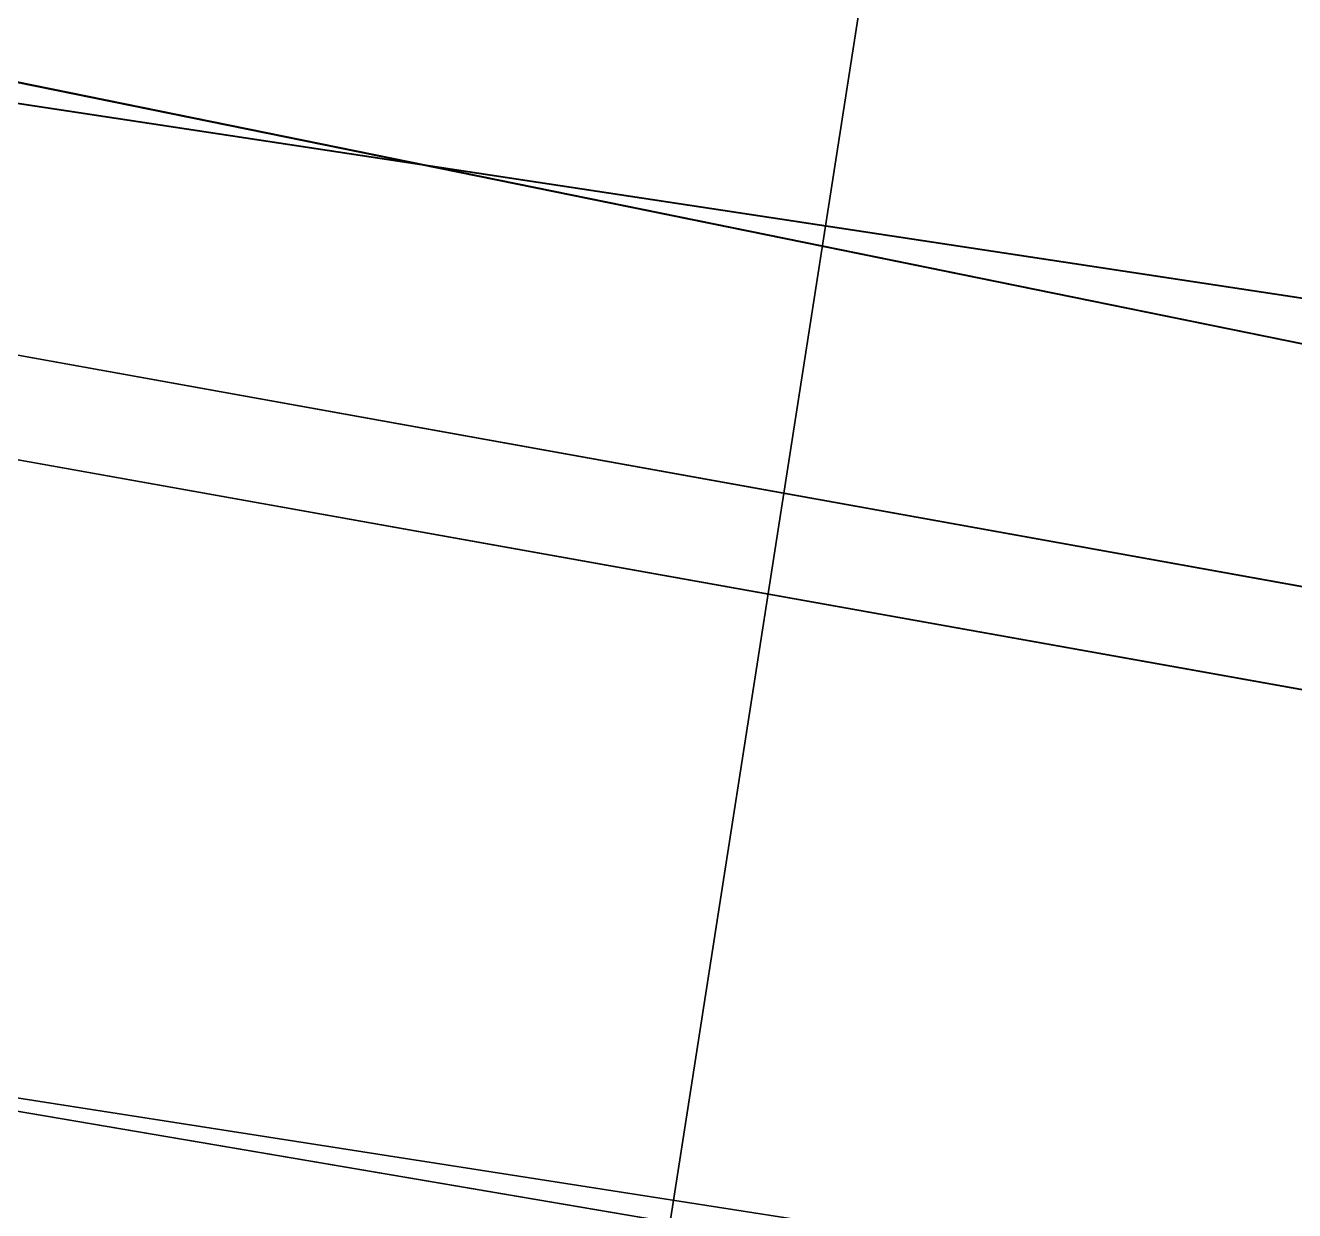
# Model space of a CAD drawing. Header units: metres. Extents: x 503497 to 504361, y 6966567 to 6966857.
# Drawn here: x 504131.5866 to 504131.7439, y 6966713.2548 to 6966713.4017 of the extents above; entities that cross this region are included whole.
import ezdxf

# ---------------------------------------------------------------- set-up
doc = ezdxf.new("R2010")
doc.units = ezdxf.units.M

msp = doc.modelspace()

# ---------------------------------------------------------------- linework, layer by layer
at = {"layer": 'SHADOW_APPROVED_20260111T072000'}
for points in [[(504167.5638, 6966705.9126), (504170.7929, 6966705.4089), (504097.6191, 6966720.3129), (504094.39, 6966720.8166), (504167.5638, 6966705.9126)], [(504170.7929, 6966705.4089), (504170.0047, 6966700.3561), (504096.8309, 6966715.2601), (504097.6191, 6966720.3129), (504170.7929, 6966705.4089)]]:
    msp.add_lwpolyline(points, close=True, dxfattribs=at)
at = {"layer": 'SHADOW_APPROVED_20260122T071500'}
for points in [[(504128.3574, 6966713.6393), (504140.8554, 6966711.6898), (504058.2889, 6966726.4579), (504045.7909, 6966728.4074), (504128.3574, 6966713.6393)], [(504140.8554, 6966711.6898), (504140.7719, 6966711.1544), (504058.2054, 6966725.9225), (504058.2889, 6966726.4579), (504140.8554, 6966711.6898)], [(504140.8554, 6966711.6898), (504140.8554, 6966711.6898), (504058.2889, 6966726.4579), (504058.2889, 6966726.4579), (504140.8554, 6966711.6898)]]:
    msp.add_lwpolyline(points, close=True, dxfattribs=at)
at = {"layer": 'SHADOW_APPROVED_20260126T071100'}
for points in [[(504128.3574, 6966713.6393), (504140.8554, 6966711.6898), (504052.4303, 6966726.7356), (504039.9323, 6966728.6851), (504128.3574, 6966713.6393)], [(504140.8554, 6966711.6898), (504140.7719, 6966711.1544), (504052.3468, 6966726.2002), (504052.4303, 6966726.7356), (504140.8554, 6966711.6898)], [(504140.8554, 6966711.6898), (504140.8554, 6966711.6898), (504052.4303, 6966726.7356), (504052.4303, 6966726.7356), (504140.8554, 6966711.6898)]]:
    msp.add_lwpolyline(points, close=True, dxfattribs=at)
at = {"layer": 'SHADOW_APPROVED_20260127T071900'}
for points in [[(504152.9477, 6966710.2148), (504167.8718, 6966707.8869), (504085.5289, 6966720.3795), (504070.6048, 6966722.7074), (504152.9477, 6966710.2148)], [(504167.8718, 6966707.8869), (504167.5638, 6966705.9126), (504085.2209, 6966718.4052), (504085.5289, 6966720.3795), (504167.8718, 6966707.8869)]]:
    msp.add_lwpolyline(points, close=True, dxfattribs=at)
at = {"layer": 'SHADOW_APPROVED_20261122T065200'}
for points in [[(504128.3574, 6966713.6393), (504140.8554, 6966711.6898), (504060.6913, 6966726.1406), (504048.1933, 6966728.0901), (504128.3574, 6966713.6393)], [(504140.8554, 6966711.6898), (504140.7719, 6966711.1544), (504060.6078, 6966725.6052), (504060.6913, 6966726.1406), (504140.8554, 6966711.6898)], [(504140.8554, 6966711.6898), (504140.8554, 6966711.6898), (504060.6913, 6966726.1406), (504060.6913, 6966726.1406), (504140.8554, 6966711.6898)]]:
    msp.add_lwpolyline(points, close=True, dxfattribs=at)
at = {"layer": 'SHADOW_COMPARATOR_RL48_20260111T072000'}
for points in [[(504167.5638, 6966705.9126), (504170.7929, 6966705.4089), (504125.1656, 6966714.7023), (504121.9365, 6966715.206), (504167.5638, 6966705.9126)], [(504170.7929, 6966705.4089), (504170.0047, 6966700.3561), (504124.3774, 6966709.6495), (504125.1656, 6966714.7023), (504170.7929, 6966705.4089)]]:
    msp.add_lwpolyline(points, close=True, dxfattribs=at)
at = {"layer": 'SHADOW_COMPARATOR_RL48_20260122T071500'}
for points in [[(504128.3574, 6966713.6393), (504140.8554, 6966711.6898), (504089.3713, 6966720.8984), (504076.8733, 6966722.8479), (504128.3574, 6966713.6393)], [(504140.8554, 6966711.6898), (504140.7719, 6966711.1544), (504089.2878, 6966720.363), (504089.3713, 6966720.8984), (504140.8554, 6966711.6898)], [(504140.8554, 6966711.6898), (504140.8554, 6966711.6898), (504089.3713, 6966720.8984), (504089.3713, 6966720.8984), (504140.8554, 6966711.6898)]]:
    msp.add_lwpolyline(points, close=True, dxfattribs=at)
at = {"layer": 'SHADOW_COMPARATOR_RL48_20260126T071100'}
for points in [[(504128.3574, 6966713.6393), (504140.8554, 6966711.6898), (504085.7182, 6966721.0716), (504073.2202, 6966723.0211), (504128.3574, 6966713.6393)], [(504140.8554, 6966711.6898), (504140.7719, 6966711.1544), (504085.6347, 6966720.5362), (504085.7182, 6966721.0716), (504140.8554, 6966711.6898)], [(504140.8554, 6966711.6898), (504140.8554, 6966711.6898), (504085.7182, 6966721.0716), (504085.7182, 6966721.0716), (504140.8554, 6966711.6898)]]:
    msp.add_lwpolyline(points, close=True, dxfattribs=at)
at = {"layer": 'SHADOW_COMPARATOR_RL48_20260127T071900'}
for points in [[(504152.9477, 6966710.2148), (504167.8718, 6966707.8869), (504116.5271, 6966715.6766), (504101.603, 6966718.0045), (504152.9477, 6966710.2148)], [(504167.8718, 6966707.8869), (504167.5638, 6966705.9126), (504116.2191, 6966713.7023), (504116.5271, 6966715.6766), (504167.8718, 6966707.8869)]]:
    msp.add_lwpolyline(points, close=True, dxfattribs=at)
at = {"layer": 'SHADOW_COMPARATOR_RL48_20260621T120000'}
for points in [[(504129.6052, 6966740.8657), (504131.954, 6966755.9236), (504133.5883, 6966725.5738), (504131.2395, 6966710.5159), (504129.6052, 6966740.8657)], [(504131.2395, 6966710.5159), (504133.5883, 6966725.5738), (504162.6167, 6966721.0457), (504162.2539, 6966718.7201), (504163.6258, 6966718.5061), (504163.9886, 6966720.8317), (504178.6952, 6966718.5377), (504176.9492, 6966707.3446), (504173.6699, 6966707.8561), (504173.5081, 6966706.8188), (504176.436, 6966706.3621), (504174.7057, 6966695.2694), (504160.2334, 6966697.5269), (504159.9385, 6966695.6363), (504151.1714, 6966697.0039), (504151.6255, 6966699.9151), (504148.5637, 6966700.3927), (504148.4124, 6966699.4223), (504140.0803, 6966700.722), (504139.6575, 6966698.0116), (504129.5353, 6966699.5905), (504131.2395, 6966710.5159)]]:
    msp.add_lwpolyline(points, close=True, dxfattribs=at)
at = {"layer": 'SHADOW_COMPARATOR_RL48_20261122T065200'}
for points in [[(504128.3574, 6966713.6393), (504140.8554, 6966711.6898), (504090.8693, 6966720.7005), (504078.3713, 6966722.65), (504128.3574, 6966713.6393)], [(504140.8554, 6966711.6898), (504140.7719, 6966711.1544), (504090.7858, 6966720.1651), (504090.8693, 6966720.7005), (504140.8554, 6966711.6898)], [(504140.8554, 6966711.6898), (504140.8554, 6966711.6898), (504090.8693, 6966720.7005), (504090.8693, 6966720.7005), (504140.8554, 6966711.6898)]]:
    msp.add_lwpolyline(points, close=True, dxfattribs=at)
at = {"layer": 'SHADOW_COMPARATOR_RL48_20261221T090000'}
msp.add_lwpolyline([(504125.7009, 6966714.1867), (504134.3174, 6966712.8426), (504134.0825, 6966711.3368), (504149.0066, 6966709.0089), (504148.6986, 6966707.0346), (504151.9277, 6966706.5309), (504151.1395, 6966701.4781), (504150.9122, 6966701.1194), (504150.6607, 6966700.9359), (504150.0297, 6966700.8458), (504149.7452, 6966699.0221), (504150.0553, 6966698.9223), (504150.3753, 6966698.6667), (504150.537, 6966698.3844), (504150.5941, 6966697.9814), (504148.4592, 6966684.2954)], dxfattribs=at)
msp.add_lwpolyline([(504144.5661, 6966713.0647), (504153.1826, 6966711.7206), (504134.3174, 6966712.8426), (504125.7009, 6966714.1867), (504144.5661, 6966713.0647)], close=True, dxfattribs=at)

doc.saveas('drawing.dxf')
